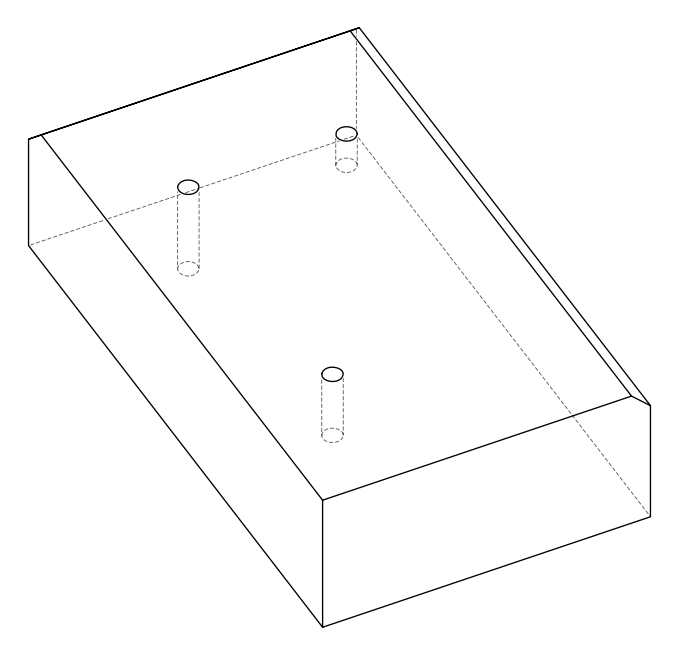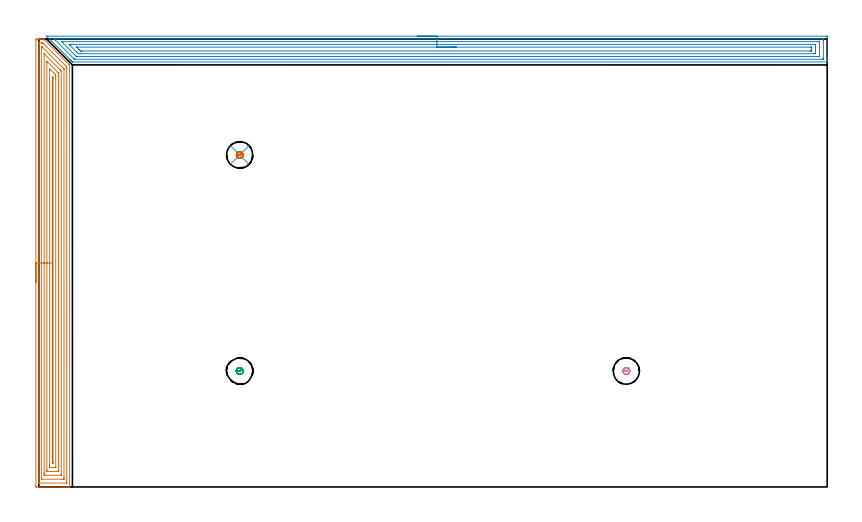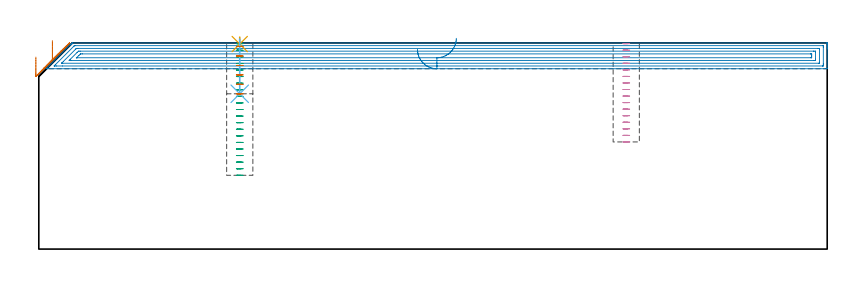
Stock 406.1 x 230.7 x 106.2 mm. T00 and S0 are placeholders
(PLAN: 7 operations, 4 tool changes, 32.1 min)
(1 AREA_MILL | FG_CHAMFER_SURFACE | UGT0205_001 | 12.83 min | 34519 mm3)
(2 AREA_MILL_1 | FG_CHAMFER_SURFACE_1 | UGT0205_001 | 16.1 min | 34773 mm3)
(3 MILL_BLIND_HOLE_FROM_SOLID_MATERIAL | STEP1POCKET | NXT0201_010 | Spiral | 1.46 min | 9757 mm3)
(4 MILL_BLIND_HOLE_FROM_SOLID_MATERIAL_1 | STEP1POCKET_1 | NXT0201_010 | Spiral | 1.11 min | 7306 mm3)
(5 SPOT_DRILL | STEP1POCKET_2 | NXT0321_9005460120000 | 0.03 min | 9 mm3)
(6 DRILL_BLIND_HOLE_INTO_CENTER | STEP1POCKET_2 | NXT0301_128 | 0.11 min | 2837 mm3)
(7 MILL_ROUGH_BLIND_HOLE_CONTOUR | STEP1POCKET_2 | NXT0201_010 | Spiral | 0.42 min | 921 mm3)
(TOOL UGT0205_001 | Chamfer Mill 20 x 3 x 45 deg. | D20 FL50 Z2)
(TOOL NXT0201_010 | ENDMILL 10mm [2P460-1000-NA 1630] | D10 FL30 Z6)
(TOOL NXT0321_9005460120000 | NC Spot Drill, 142deg, 12mm, Carbide, Uncoated | D12 PA142 FL30 Z2)
(TOOL NXT0301_128 | Carbide Drill 12mm [861.1-1200-036A1-GP GC34] | D12 PA150 FL37.4 Z2)
(OP 1 AREA_MILL)
G17 G21 G94 G90
T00 M6
G54
G17 G0 G90 X-1.5 Y105.35 S1061 M3
G43 Z116.2 H0
Z98.9
G94 G1 Y105.388 Z98.028 F250.
Y105.502 Z97.163
Y105.691 Z96.312
Y105.953 Z95.48
Y106.287 Z94.674
Y106.69 Z93.9
Y107.158 Z93.164
Y107.69 Z92.472
Y108.279 Z91.829
Y108.922 Z91.24
Y109.614 Z90.708
Y110.35 Z90.24
Y111.124 Z89.837
Y111.93 Z89.503
Y112.762 Z89.241
Y113.613 Z89.052
Y114.478 Z88.938
Y115.35 Z88.9
Y230.088
X-1.497 Y230.698 Z88.898
X-0.887 Y230.7 Z89.507
X-0.325 Z90.072
X0.006 Z90.402
X0.568 Z90.965
X0.899 Z91.294
X1.56 Z91.96
X2.355 Z92.754
X2.433 Y230.699 Z92.829
X2.501 Y230.69 Z92.894
X2.63 Y230.571 Z93.029
X2.646 Y230.554 Z93.046
X15.638 Y217.562 Z106.038
X15.804 Y217.388 Z106.195
X15.8 Y216.713 Z106.2
Y0.165
X15.797 Y0.01 Z106.188
X15.741 Y0.007 Z106.132
X15.346 Y0. Z105.746
X14.955 Z105.354
X14.294 Z104.689
X13.07 Z103.467
X12.508 Z102.902
X1.015 Z91.412
X-1.124 Z89.274
X-1.169 Y0.001 Z89.229
X-1.492 Y0.01 Z88.906
X-1.499 Y0.331 Z88.899
Y0.35
X-1.5 Y115.35 Z88.9
X-0.086 Z90.314
Y228.394
X-0.085 Y228.486 Z90.315
X-0.079 Y228.668 Z90.321
X-0.075 Y228.691 Z90.325
X-0.068 Y228.696 Z90.332
X-0.044 Y228.699 Z90.356
X0.006 Y228.7 Z90.406
X1.395 Z91.795
X1.792 Y228.698 Z92.192
X1.924 Y228.695 Z92.324
X2.029 Y228.69 Z92.429
X2.116 Y228.622 Z92.516
X2.447 Y228.302 Z92.847
X14.055 Y216.695 Z104.455
X14.294 Y216.451 Z104.694
X14.369 Y216.37 Z104.769
X14.38 Y216.077 Z104.78
X14.385 Y215.893 Z104.785
X14.386 Y215.802 Z104.786
Y215.71
Y2.306
X14.385 Y2.214 Z104.785
X14.379 Y2.032 Z104.779
X14.375 Y2.009 Z104.775
X14.368 Y2.004 Z104.768
X14.344 Y2.001 Z104.744
X0.404 Y2. Z90.804
X0.006 Y2.002 Z90.406
X-0.05 Y2.005 Z90.35
X-0.079 Y2.009 Z90.321
X-0.082 Y2.122 Z90.318
X-0.085 Y2.306 Z90.315
X-0.086 Y2.398 Z90.314
Y115.35
X1.328 Z91.728
X1.329 Y225.624 Z91.729
X1.33 Y226.086 Z91.73
X1.333 Y226.517 Z91.733
X1.335 Y226.669 Z91.735
X1.345 Y226.691 Z91.745
X1.377 Y226.695 Z91.777
X1.421 Y226.698 Z91.821
X1.47 Z91.87
X1.566 Y226.693 Z91.966
X1.592 Y226.69 Z91.992
X1.619 Y226.67 Z92.019
X1.675 Y226.621 Z92.075
X1.784 Y226.517 Z92.184
X12.499 Y215.802 Z102.899
X12.945 Y215.343 Z103.345
X12.965 Y215.314 Z103.365
X12.967 Y215.269 Z103.367
X12.97 Y215.187 Z103.37
X12.971 Y215.063 Z103.371
Y214.909
Y4.613
X12.969 Y4.183 Z103.369
X12.967 Y4.068 Z103.367
X12.965 Y4.019 Z103.365
X12.874 Y4.01 Z103.274
X12.689 Y4.002 Z103.089
X12.508 Y4.001 Z102.908
X11.798 Y4. Z102.198
X1.609 Y4.001 Z92.009
X1.486 Y4.003 Z91.886
X1.389 Y4.007 Z91.789
X1.335 Y4.012 Z91.735
X1.334 Y4.03 Z91.734
X1.331 Y4.183 Z91.731
X1.329 Y4.646 Z91.729
X1.328 Y115.35 Z91.728
X2.743 Z93.143
Y222.945
X2.748 Y223.075 Z93.148
X2.749 Y223.09 Z93.149
X2.764 Y223.081 Z93.164
X2.787 Y223.063 Z93.187
X2.809 Y223.042 Z93.209
X2.906 Y222.945 Z93.306
X10.941 Y214.909 Z101.341
X11.161 Y214.683 Z101.561
X11.55 Y214.277 Z101.95
X11.556 Y214.075 Z101.956
X11.557 Y214.016 Z101.957
Y6.862
X11.552 Y6.032 Z101.952
X11.55 Y6.01 Z101.95
X11.53 Y6.006 Z101.93
X11.476 Y6.002 Z101.876
X11.369 Y6. Z101.769
X11.153 Z101.553
X2.925 Z93.325
X2.821 Y6.002 Z93.221
X2.77 Y6.006 Z93.17
X2.75 Y6.01 Z93.15
X2.749 Y6.025 Z93.149
X2.743 Y6.804 Z93.143
Y6.862
Y115.35
X4.157 Z94.557
Y218.48
X4.158 Y218.794 Z94.558
X4.161 Y219.109 Z94.561
X4.164 Y219.197 Z94.564
X4.168 Y219.223 Z94.568
X4.198 Y219.195 Z94.598
X4.32 Y219.079 Z94.72
X4.471 Y218.93 Z94.871
X9.829 Y213.572 Z100.229
X10.053 Y213.345 Z100.453
X10.107 Y213.287 Z100.507
X10.132 Y213.258 Z100.532
X10.136 Y213.226 Z100.536
X10.139 Y213.123 Z100.539
X10.142 Y212.81 Z100.542
X10.143 Y208.749 Z100.543
Y8.648
X10.142 Y8.335 Z100.542
X10.138 Y8.021 Z100.538
X10.136 Y8.009 Z100.536
X10.132 Y8.005 Z100.532
X10.112 Y8.002 Z100.512
X10.072 Y8.001 Z100.472
X9.991 Y8. Z100.391
X4.471 Y8.001 Z94.871
X4.222 Y8.004 Z94.622
X4.174 Y8.01 Z94.574
X4.164 Y8.023 Z94.564
X4.161 Y8.064 Z94.561
X4.158 Y8.648 Z94.558
X4.157 Y8.962 Z94.557
Y115.35
X5.571 Z95.971
Y214.016
X5.572 Y214.7 Z95.972
X5.574 Y214.909 Z95.974
X5.581 Y215.359 Z95.981
X6.042 Y214.909 Z96.442
X7.829 Y213.123 Z98.229
X8.043 Y212.908 Z98.443
X8.715 Y212.23 Z99.115
X8.726 Y211.547 Z99.126
X8.727 Y211.337 Z99.127
X8.729 Y210.652 Z99.129
X8.728 Y10.641 Z99.128
X8.727 Y10.434 Z99.127
X8.724 Y10.091 Z99.124
X8.722 Y10.015 Z99.122
X8.621 Y10.009 Z99.021
X8.474 Y10.002 Z98.874
X6.691 Y10. Z97.091
X6.257 Z96.657
X5.796 Y10.002 Z96.196
X5.621 Y10.007 Z96.021
X5.586 Y10.009 Z95.986
X5.578 Y10.07 Z95.978
X5.574 Y10.224 Z95.974
X5.572 Y10.434 Z95.972
X5.571 Y11.119 Z95.971
Y11.327
Y115.35
X6.985 Z97.385
X6.986 Y210.609 Z97.386
X6.991 Y211.337 Z97.391
X6.992 Y211.495 Z97.392
X7.15 Y211.351 Z97.55
X7.164 Y211.337 Z97.564
X7.308 Y211.18 Z97.708
X7.313 Y210.444 Z97.713
X7.314 Y210.28 Z97.714
Y12.948
X7.312 Y12.219 Z97.712
X7.31 Y12.059 Z97.71
X7.308 Y12.01 Z97.708
X7.259 Y12.007 Z97.659
X7.15 Y12.003 Z97.55
X7.077 Y12.005 Z97.477
X7.019 Y12.01 Z97.419
X6.992 Y12.016 Z97.392
X6.99 Y12.055 Z97.39
X6.987 Y12.219 Z97.387
X6.986 Y12.384 Z97.386
X6.985 Y115.35 Z97.385
Y116.222 Z97.423
Y117.086 Z97.537
Y117.938 Z97.726
Y118.77 Z97.988
Y119.576 Z98.322
Y120.35 Z98.725
Y121.086 Z99.194
Y121.778 Z99.725
Y122.421 Z100.314
Y123.01 Z100.957
Y123.542 Z101.649
Y124.01 Z102.385
Y124.413 Z103.159
Y124.747 Z103.965
Y125.009 Z104.797
Y125.198 Z105.649
Y125.312 Z106.514
Y125.35 Z107.385
G0 Z116.2
M5
M2
(OP 2 AREA_MILL_1)
G17 G21 G94 G90
T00 M6
G54
G17 G0 G90 X195.05 Y232.2 S1061 M3
G43 Z116.2 H0
Z102.9
G94 G1 X195.088 Z102.028 F250.
X195.202 Z101.163
X195.391 Z100.312
X195.653 Z99.48
X195.987 Z98.674
X196.39 Z97.9
X196.858 Z97.164
X197.389 Z96.472
X197.979 Z95.829
X198.622 Z95.24
X199.314 Z94.708
X200.05 Z94.24
X200.824 Z93.837
X201.63 Z93.503
X202.462 Z93.241
X203.313 Z93.052
X204.178 Z92.938
X205.05 Z92.9
X405.489
X405.911 Y232.196 Z92.902
X406.09 Y232.192 Z92.906
X406.1 Y232.009 Z93.089
Y222.019 Z103.075
Y221.461 Z103.636
Y221.136 Z103.96
Y220.578 Z104.518
Y220.253 Z104.842
Y219.603 Z105.496
Y219.246 Z105.853
Y218.911 Z106.18
X406.093 Y218.902 Z106.188
X405.936 Y218.9 Z106.2
X17.556
X17.304 Y218.904 Z106.19
X17.285 Y218.918 Z106.178
X17.251 Y218.947 Z106.149
X17.11 Y219.089 Z106.009
X16.99 Y219.209 Z105.889
X16.827 Y219.37 Z105.724
X16.664 Y219.535 Z105.563
X16.553 Y219.646 Z105.452
X16.386 Y219.812 Z105.283
X16.217 Y219.982 Z105.116
X4.164 Y232.036 Z93.063
X4.036 Y232.171 Z92.928
X4.015 Y232.197 Z92.902
X4.164 Y232.2 Z92.9
X205.05
Y230.786 Z94.314
X403.704 Y230.785 Z94.315
X403.766
X404.082 Y230.779 Z94.321
X404.09 Y230.677 Z94.423
X404.097 Y230.458 Z94.642
X404.099 Y229.964 Z95.136
X404.1 Y229.572 Z95.528
X404.099 Y221.136 Z103.964
X404.098 Y220.746 Z104.354
X404.09 Y220.353 Z104.747
X404.084 Y220.32 Z104.78
X404.066 Y220.318 Z104.782
X404.015 Y220.316 Z104.784
X403.911 Y220.315 Z104.785
X403.704 Y220.314 Z104.786
X18.834
X18.419 Y220.317 Z104.783
X18.368 Y220.319 Z104.781
X18.346 Y220.321 Z104.779
X18.31 Y220.352 Z104.748
X18.172 Y220.483 Z104.617
X18.003 Y220.647 Z104.453
X8.686 Y229.964 Z95.136
X8.182 Y230.469 Z94.631
X7.976 Y230.681 Z94.419
X7.887 Y230.775 Z94.325
X8.182 Y230.784 Z94.316
X8.245 Y230.785 Z94.315
X9.075 Y230.786 Z94.314
X12.137
X205.05
Y229.372 Z95.728
X401.625 Y229.371 Z95.729
X401.918 Y229.37 Z95.73
X402.016 Y229.368 Z95.732
X402.085 Y229.365 Z95.735
X402.09 Y229.261 Z95.839
X402.096 Y229.081 Z96.019
X402.099 Y228.902 Z96.198
X402.1 Y222.019 Z103.081
X402.099 Y221.84 Z103.26
X402.094 Y221.779 Z103.321
X402.09 Y221.737 Z103.363
X402.063 Y221.735 Z103.365
X401.918 Y221.733 Z103.367
X401.318 Y221.729 Z103.371
X20.082
X19.789
X19.495 Y221.733 Z103.367
X19.412 Y221.735 Z103.365
X19.371 Y221.74 Z103.36
X19.35 Y221.758 Z103.342
X19.259 Y221.845 Z103.255
X19.081 Y222.019 Z103.081
X18.896 Y222.203 Z102.897
X12.646 Y228.453 Z96.647
X12.02 Y229.081 Z96.019
X11.753 Y229.352 Z95.748
X11.749 Y229.366 Z95.734
X11.753 Y229.367 Z95.733
X12.353 Y229.371 Z95.729
X205.05 Y229.372 Z95.728
Y227.957 Z97.143
X399.24
X399.485 Y227.956 Z97.144
X399.981 Y227.95 Z97.15
X400.09 Y227.941 Z97.159
X400.1 Y227.316 Z97.784
Y223.816 Z101.284
Y223.784 Z101.316
X400.094 Y223.359 Z101.741
X400.09 Y223.153 Z101.947
X399.882 Y223.149 Z101.951
X399.24 Y223.144 Z101.956
X398.995 Y223.143 Z101.957
X21.33
X20.681 Y223.147 Z101.953
X20.431 Y223.15 Z101.95
X19.789 Y223.761 Z101.339
X19.765 Y223.784 Z101.316
X16.217 Y227.331 Z97.769
X15.804 Y227.753 Z97.347
X15.612 Y227.948 Z97.152
X15.713 Y227.95 Z97.15
X16.217 Y227.956 Z97.144
X16.462 Y227.957 Z97.143
X205.05
Y226.543 Z98.557
X397.566
X397.789 Y226.542 Z98.558
X397.938 Y226.54 Z98.56
X398.055 Y226.536 Z98.564
X398.092 Y226.531 Z98.569
X398.093 Y226.523 Z98.577
X398.096 Y226.433 Z98.667
X398.1 Y225.794 Z99.306
Y225.55 Z99.55
Y224.911 Z100.189
X398.099 Y224.667 Z100.433
X398.097 Y224.587 Z100.513
X398.094 Y224.569 Z100.531
X398.092 Y224.564 Z100.536
X398.049 Y224.562 Z100.538
X397.9 Y224.559 Z100.541
X397.677 Y224.557 Z100.543
X397.566
X22.467
X21.684 Y224.558 Z100.542
X21.574 Y224.56 Z100.54
X21.467 Y224.564 Z100.536
X21.343 Y224.667 Z100.433
X20.681 Y225.318 Z99.782
X19.567 Y226.433 Z98.667
X19.496 Y226.508 Z98.592
X19.475 Y226.534 Z98.566
Y226.536 Z98.564
X19.492 Y226.539 Z98.561
X19.565 Y226.542 Z98.558
X19.677 Y226.543 Z98.557
X19.789
X205.05
X205.921 Z98.595
X206.786 Z98.709
X207.638 Z98.898
X208.47 Z99.16
X209.276 Z99.494
X210.05 Z99.897
X210.786 Z100.365
X211.478 Z100.896
X212.121 Z101.486
X212.71 Z102.129
X213.241 Z102.821
X213.71 Z103.557
X214.113 Z104.331
X214.447 Z105.137
X214.709 Z105.969
X214.898 Z106.82
X215.012 Z107.685
X215.05 Z108.557
G0 Z116.2
M5
M2
(OP 3 MILL_BLIND_HOLE_FROM_SOLID_MATERIAL)
G17 G21 G94 G90
T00 M6
G54
G17 G0 G90 X103.5 Y59.7 S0 M3
G43 Z116.2 H1
Z105.81
G94 G3 X104.091 Y60.859 R0.73 F250.
X102.471 Y61.116 R1.159
X102.084 Y58.671 R1.75
X102.471 Y61.116 R-1.75
X102.278 Y59.894 R0.875
X103.5 Y59.7 R0.875
G0 Z102.419
G3 X104.091 Y60.859 R0.73
X102.471 Y61.116 R1.159
X102.084 Y58.671 R1.75
X102.471 Y61.116 R-1.75
X102.278 Y59.894 R0.875
X103.5 Y59.7 R0.875
G0 Z99.029
G3 X104.091 Y60.859 R0.73
X102.471 Y61.116 R1.159
X102.084 Y58.671 R1.75
X102.471 Y61.116 R-1.75
X102.278 Y59.894 R0.875
X103.5 Y59.7 R0.875
G0 Z95.638
G3 X104.091 Y60.859 R0.73
X102.471 Y61.116 R1.159
X102.084 Y58.671 R1.75
X102.471 Y61.116 R-1.75
X102.278 Y59.894 R0.875
X103.5 Y59.7 R0.875
G0 Z92.248
G3 X104.091 Y60.859 R0.73
X102.471 Y61.116 R1.159
X102.084 Y58.671 R1.75
X102.471 Y61.116 R-1.75
X102.278 Y59.894 R0.875
X103.5 Y59.7 R0.875
G0 Z88.857
G3 X104.091 Y60.859 R0.73
X102.471 Y61.116 R1.159
X102.084 Y58.671 R1.75
X102.471 Y61.116 R-1.75
X102.278 Y59.894 R0.875
X103.5 Y59.7 R0.875
G0 Z85.467
G3 X104.091 Y60.859 R0.73
X102.471 Y61.116 R1.159
X102.084 Y58.671 R1.75
X102.471 Y61.116 R-1.75
X102.278 Y59.894 R0.875
X103.5 Y59.7 R0.875
G0 Z82.076
G3 X104.091 Y60.859 R0.73
X102.471 Y61.116 R1.159
X102.084 Y58.671 R1.75
X102.471 Y61.116 R-1.75
X102.278 Y59.894 R0.875
X103.5 Y59.7 R0.875
G0 Z78.686
G3 X104.091 Y60.859 R0.73
X102.471 Y61.116 R1.159
X102.084 Y58.671 R1.75
X102.471 Y61.116 R-1.75
X102.278 Y59.894 R0.875
X103.5 Y59.7 R0.875
G0 Z75.295
G3 X104.091 Y60.859 R0.73
X102.471 Y61.116 R1.159
X102.084 Y58.671 R1.75
X102.471 Y61.116 R-1.75
X102.278 Y59.894 R0.875
X103.5 Y59.7 R0.875
G0 Z71.905
G3 X104.091 Y60.859 R0.73
X102.471 Y61.116 R1.159
X102.084 Y58.671 R1.75
X102.471 Y61.116 R-1.75
X102.278 Y59.894 R0.875
X103.5 Y59.7 R0.875
G0 Z68.514
G3 X104.091 Y60.859 R0.73
X102.471 Y61.116 R1.159
X102.084 Y58.671 R1.75
X102.471 Y61.116 R-1.75
X102.278 Y59.894 R0.875
X103.5 Y59.7 R0.875
G0 Z65.124
G3 X104.091 Y60.859 R0.73
X102.471 Y61.116 R1.159
X102.084 Y58.671 R1.75
X102.471 Y61.116 R-1.75
X102.278 Y59.894 R0.875
X103.5 Y59.7 R0.875
G0 Z61.733
G3 X104.091 Y60.859 R0.73
X102.471 Y61.116 R1.159
X102.084 Y58.671 R1.75
X102.471 Y61.116 R-1.75
X102.278 Y59.894 R0.875
X103.5 Y59.7 R0.875
G0 Z58.343
G3 X104.091 Y60.859 R0.73
X102.471 Y61.116 R1.159
X102.084 Y58.671 R1.75
X102.471 Y61.116 R-1.75
X102.278 Y59.894 R0.875
X103.5 Y59.7 R0.875
G0 Z54.952
G3 X104.091 Y60.859 R0.73
X102.471 Y61.116 R1.159
X102.084 Y58.671 R1.75
X102.471 Y61.116 R-1.75
X102.278 Y59.894 R0.875
X103.5 Y59.7 R0.875
G0 Z51.562
G3 X104.091 Y60.859 R0.73
X102.471 Y61.116 R1.159
X102.084 Y58.671 R1.75
X102.471 Y61.116 R-1.75
X102.278 Y59.894 R0.875
X103.5 Y59.7 R0.875
G0 Z48.171
G3 X104.091 Y60.859 R0.73
X102.471 Y61.116 R1.159
X102.084 Y58.671 R1.75
X102.471 Y61.116 R-1.75
X102.278 Y59.894 R0.875
X103.5 Y59.7 R0.875
G0 Z44.781
G3 X104.091 Y60.859 R0.73
X102.471 Y61.116 R1.159
X102.084 Y58.671 R1.75
X102.471 Y61.116 R-1.75
X102.278 Y59.894 R0.875
X103.5 Y59.7 R0.875
G0 Z41.39
G3 X104.091 Y60.859 R0.73
X102.471 Y61.116 R1.159
X102.084 Y58.671 R1.75
X102.471 Y61.116 R-1.75
X102.278 Y59.894 R0.875
X103.5 Y59.7 R0.875
G0 Z38.
G3 X104.091 Y60.859 R0.73
X102.471 Y61.116 R1.159
X102.084 Y58.671 R1.75
X102.471 Y61.116 R-1.75
X102.278 Y59.894 R0.875
X103.5 Y59.7 R0.875
G0 Z116.2
M5
M2
(OP 4 MILL_BLIND_HOLE_FROM_SOLID_MATERIAL_1)
G17 G21 G94 G90
T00 M6
G54
G17 G0 G90 X302.6 Y59.7 S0 M3
G43 Z116.2 H1
Z105.825
G94 G3 X303.191 Y60.859 R0.73 F250.
X301.571 Y61.116 R1.159
X301.184 Y58.671 R1.75
X301.571 Y61.116 R-1.75
X301.378 Y59.894 R0.875
X302.6 Y59.7 R0.875
G0 Z102.45
G3 X303.191 Y60.859 R0.73
X301.571 Y61.116 R1.159
X301.184 Y58.671 R1.75
X301.571 Y61.116 R-1.75
X301.378 Y59.894 R0.875
X302.6 Y59.7 R0.875
G0 Z99.075
G3 X303.191 Y60.859 R0.73
X301.571 Y61.116 R1.159
X301.184 Y58.671 R1.75
X301.571 Y61.116 R-1.75
X301.378 Y59.894 R0.875
X302.6 Y59.7 R0.875
G0 Z95.7
G3 X303.191 Y60.859 R0.73
X301.571 Y61.116 R1.159
X301.184 Y58.671 R1.75
X301.571 Y61.116 R-1.75
X301.378 Y59.894 R0.875
X302.6 Y59.7 R0.875
G0 Z92.325
G3 X303.191 Y60.859 R0.73
X301.571 Y61.116 R1.159
X301.184 Y58.671 R1.75
X301.571 Y61.116 R-1.75
X301.378 Y59.894 R0.875
X302.6 Y59.7 R0.875
G0 Z88.95
G3 X303.191 Y60.859 R0.73
X301.571 Y61.116 R1.159
X301.184 Y58.671 R1.75
X301.571 Y61.116 R-1.75
X301.378 Y59.894 R0.875
X302.6 Y59.7 R0.875
G0 Z85.575
G3 X303.191 Y60.859 R0.73
X301.571 Y61.116 R1.159
X301.184 Y58.671 R1.75
X301.571 Y61.116 R-1.75
X301.378 Y59.894 R0.875
X302.6 Y59.7 R0.875
G0 Z82.2
G3 X303.191 Y60.859 R0.73
X301.571 Y61.116 R1.159
X301.184 Y58.671 R1.75
X301.571 Y61.116 R-1.75
X301.378 Y59.894 R0.875
X302.6 Y59.7 R0.875
G0 Z78.825
G3 X303.191 Y60.859 R0.73
X301.571 Y61.116 R1.159
X301.184 Y58.671 R1.75
X301.571 Y61.116 R-1.75
X301.378 Y59.894 R0.875
X302.6 Y59.7 R0.875
G0 Z75.45
G3 X303.191 Y60.859 R0.73
X301.571 Y61.116 R1.159
X301.184 Y58.671 R1.75
X301.571 Y61.116 R-1.75
X301.378 Y59.894 R0.875
X302.6 Y59.7 R0.875
G0 Z72.075
G3 X303.191 Y60.859 R0.73
X301.571 Y61.116 R1.159
X301.184 Y58.671 R1.75
X301.571 Y61.116 R-1.75
X301.378 Y59.894 R0.875
X302.6 Y59.7 R0.875
G0 Z68.7
G3 X303.191 Y60.859 R0.73
X301.571 Y61.116 R1.159
X301.184 Y58.671 R1.75
X301.571 Y61.116 R-1.75
X301.378 Y59.894 R0.875
X302.6 Y59.7 R0.875
G0 Z65.325
G3 X303.191 Y60.859 R0.73
X301.571 Y61.116 R1.159
X301.184 Y58.671 R1.75
X301.571 Y61.116 R-1.75
X301.378 Y59.894 R0.875
X302.6 Y59.7 R0.875
G0 Z61.95
G3 X303.191 Y60.859 R0.73
X301.571 Y61.116 R1.159
X301.184 Y58.671 R1.75
X301.571 Y61.116 R-1.75
X301.378 Y59.894 R0.875
X302.6 Y59.7 R0.875
G0 Z58.575
G3 X303.191 Y60.859 R0.73
X301.571 Y61.116 R1.159
X301.184 Y58.671 R1.75
X301.571 Y61.116 R-1.75
X301.378 Y59.894 R0.875
X302.6 Y59.7 R0.875
G0 Z55.2
G3 X303.191 Y60.859 R0.73
X301.571 Y61.116 R1.159
X301.184 Y58.671 R1.75
X301.571 Y61.116 R-1.75
X301.378 Y59.894 R0.875
X302.6 Y59.7 R0.875
G0 Z116.2
M5
M2
(OP 5 SPOT_DRILL)
G17 G21 G94 G90
T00 M6
G54
G17 G0 G90 X103.5 Y171. S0 M3
G43 Z116.2 H0
G94 G81 G98 Z105.619 F250. R109.2
G80
M5
M2
(OP 6 DRILL_BLIND_HOLE_INTO_CENTER)
G17 G21 G94 G90
T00 M6
G54
G17 G0 G90 X103.5 Y171. S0 M3
G43 Z116.2 H1
G94 G81 G98 Z80. F250. R108.2
G80
M5
M2
(OP 7 MILL_ROUGH_BLIND_HOLE_CONTOUR)
G17 G21 G94 G90
T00 M6
G54
G17 G0 G90 X103.5 Y171. S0 M3
G43 Z116.2 H1
Z104.333
G94 G3 X104.091 Y172.159 R0.73 F250.
X102.471 Y172.416 R1.159
X102.084 Y169.971 R1.75
X102.471 Y172.416 R-1.75
X102.278 Y171.194 R0.875
X103.5 Y171. R0.875
G0 Z99.467
G3 X104.091 Y172.159 R0.73
X102.471 Y172.416 R1.159
X102.084 Y169.971 R1.75
X102.471 Y172.416 R-1.75
X102.278 Y171.194 R0.875
X103.5 Y171. R0.875
G0 Z94.6
G3 X104.091 Y172.159 R0.73
X102.471 Y172.416 R1.159
X102.084 Y169.971 R1.75
X102.471 Y172.416 R-1.75
X102.278 Y171.194 R0.875
X103.5 Y171. R0.875
G0 Z89.733
G3 X104.091 Y172.159 R0.73
X102.471 Y172.416 R1.159
X102.084 Y169.971 R1.75
X102.471 Y172.416 R-1.75
X102.278 Y171.194 R0.875
X103.5 Y171. R0.875
G0 Z84.867
G3 X104.091 Y172.159 R0.73
X102.471 Y172.416 R1.159
X102.084 Y169.971 R1.75
X102.471 Y172.416 R-1.75
X102.278 Y171.194 R0.875
X103.5 Y171. R0.875
G0 Z80.
G3 X104.091 Y172.159 R0.73
X102.471 Y172.416 R1.159
X102.084 Y169.971 R1.75
X102.471 Y172.416 R-1.75
X102.278 Y171.194 R0.875
X103.5 Y171. R0.875
G0 Z116.2
M5
M2
